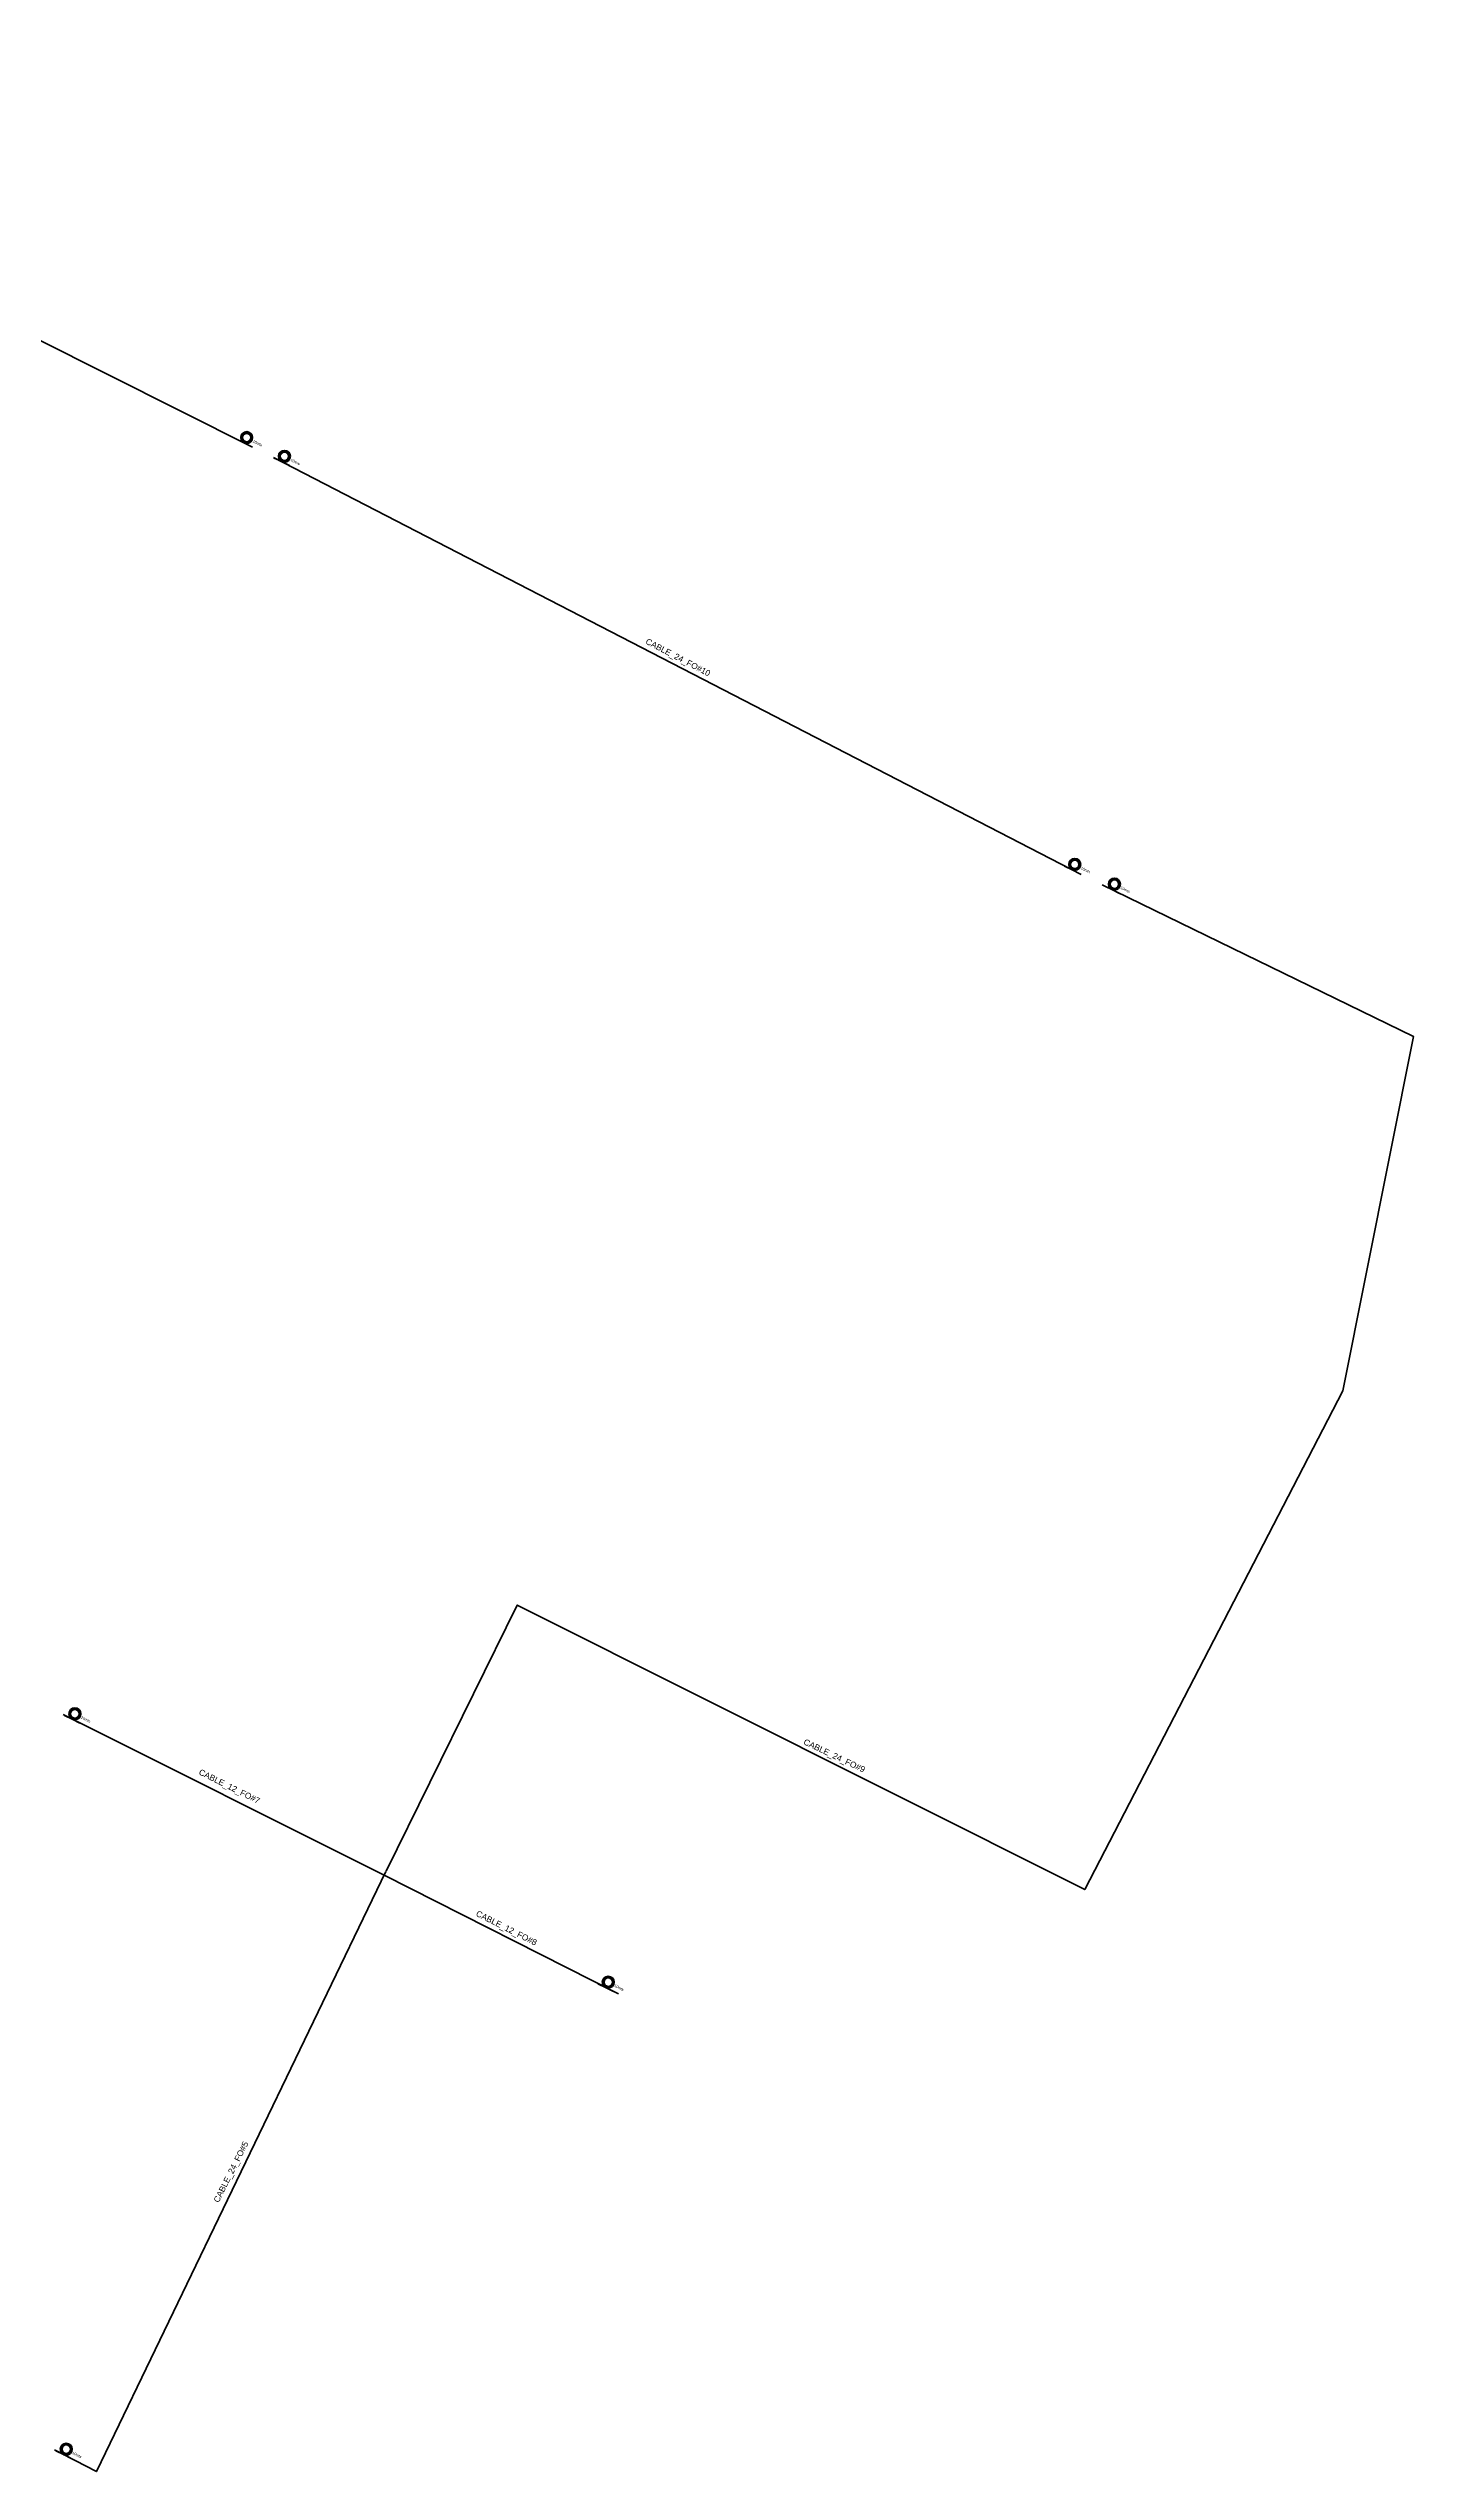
# Model space of a CAD drawing. Header units: metres. Extents: x 401856 to 402873, y 6345139 to 6346053.
# Drawn here: x 402361 to 402873, y 6345139 to 6346049 of the extents above; entities that cross this region are included whole.
import ezdxf
from ezdxf.enums import TextEntityAlignment as Align

# ---------------------------------------------------------------- set-up
doc = ezdxf.new("R2010")
doc.units = ezdxf.units.M
doc.header["$MEASUREMENT"] = 0
doc.layers.add('Fibra_12_pelos_Diseño', color=174, linetype='Continuous', lineweight=40)
doc.layers.add('Fibra_24_pelos_Diseño', color=32, linetype='Continuous', lineweight=40)
doc.layers.add('ID_CABLE', color=7, linetype='Continuous')
doc.styles.get("Standard").update_dxf_attribs({"font": 'arial.ttf'})

# ---------------------------------------------------------------- blocks, each defined once
blk = doc.blocks.new('Ganancias')
for points in [[(0, -2.24), (-3.17, -2.3)], [(0, -1.58), (1.13, -1.51)], [(1.19, -1.91), (0, -1.88)], [(0, -2.24), (3.29, -2.28)]]:
    blk.add_lwpolyline(points)
for radius in [2.24, 1.88, 1.58]:
    blk.add_circle((0, 0), radius)
blk.add_attdef('10MTS', text='', height=1).set_placement((4.57, 0.44), align=Align.TOP_CENTER)
blk = doc.blocks.new('ACMAP_ANN_TEMPLATE_NAME_CABLE')
blk.add_attdef('CABLE', text='', height=1.5).set_placement((0, 0), align=Align.MIDDLE)

msp = doc.modelspace()

# ---------------------------------------------------------------- linework, layer by layer
at = {"layer": 'Fibra_12_pelos_Diseño', "ltscale": 15}
for points in [[(402486.63, 6345362.65), (402366.03, 6345422.95)], [(402486.63, 6345362.65), (402574.64, 6345318)]]:
    msp.add_lwpolyline(points, dxfattribs=at)
at = {"layer": 'Fibra_24_pelos_Diseño'}
for points in [[(402437.16, 6345899.17), (402138.88, 6346048.94)], [(402748.42, 6345738.63), (402445.07, 6345895.27)], [(402487.37, 6345364.16), (402536.65, 6345464.12), (402749.83, 6345357.23), (402846.8, 6345544.67), (402873.33, 6345677.71), (402756.34, 6345734.73)], [(402362.78, 6345146.75), (402378.57, 6345138.58), (402487.29, 6345364)]]:
    msp.add_lwpolyline(points, dxfattribs=at)

# ---------------------------------------------------------------- block references
at = {"layer": 'Fibra_12_pelos_Diseño', "rotation": 333.5205212744322}
for p in [(402370.45, 6345423.26), (402570.83, 6345322.44)]:
    msp.add_blockref('Ganancias', p, dxfattribs=at).add_auto_attribs({'10MTS': '10mts'})
at = {"layer": 'Fibra_24_pelos_Diseño'}
for p, rotation in [((402435, 6345902.76), 333.5205212744322), ((402449.19, 6345895.71), 333.5205212744322), ((402746.08, 6345742.38), 333.5205212744322), ((402760.97, 6345734.98), 333.5205212744322), ((402367.21, 6345146.98), 332.6585177921318)]:
    msp.add_blockref('Ganancias', p, dxfattribs=dict(at, rotation=rotation)).add_auto_attribs({'10MTS': '10mts'})
at = {"layer": 'ID_CABLE', "color": 7, "xscale": 1.5, "yscale": 1.5, "zscale": 1.5}
for p, rotation, values in [((402596.91, 6345819.92), 332.3254733888851, {'CABLE': 'CABLE_24_FO#10'}), ((402655.64, 6345407.27), 334.5073340209968, {'CABLE': 'CABLE_24_FO#9'}), ((402428.39, 6345395.74), 333.4364691812672, {'CABLE': 'CABLE_12_FO#7'}), ((402532.47, 6345342.52), 333.0985453736831, {'CABLE': 'CABLE_12_FO#8'}), ((402429.37, 6345251.02), 63.33550940527958, {'CABLE': 'CABLE_24_FO#5'})]:
    msp.add_blockref('ACMAP_ANN_TEMPLATE_NAME_CABLE', p, dxfattribs=dict(at, rotation=rotation)).add_auto_attribs(values)

doc.saveas('drawing.dxf')
